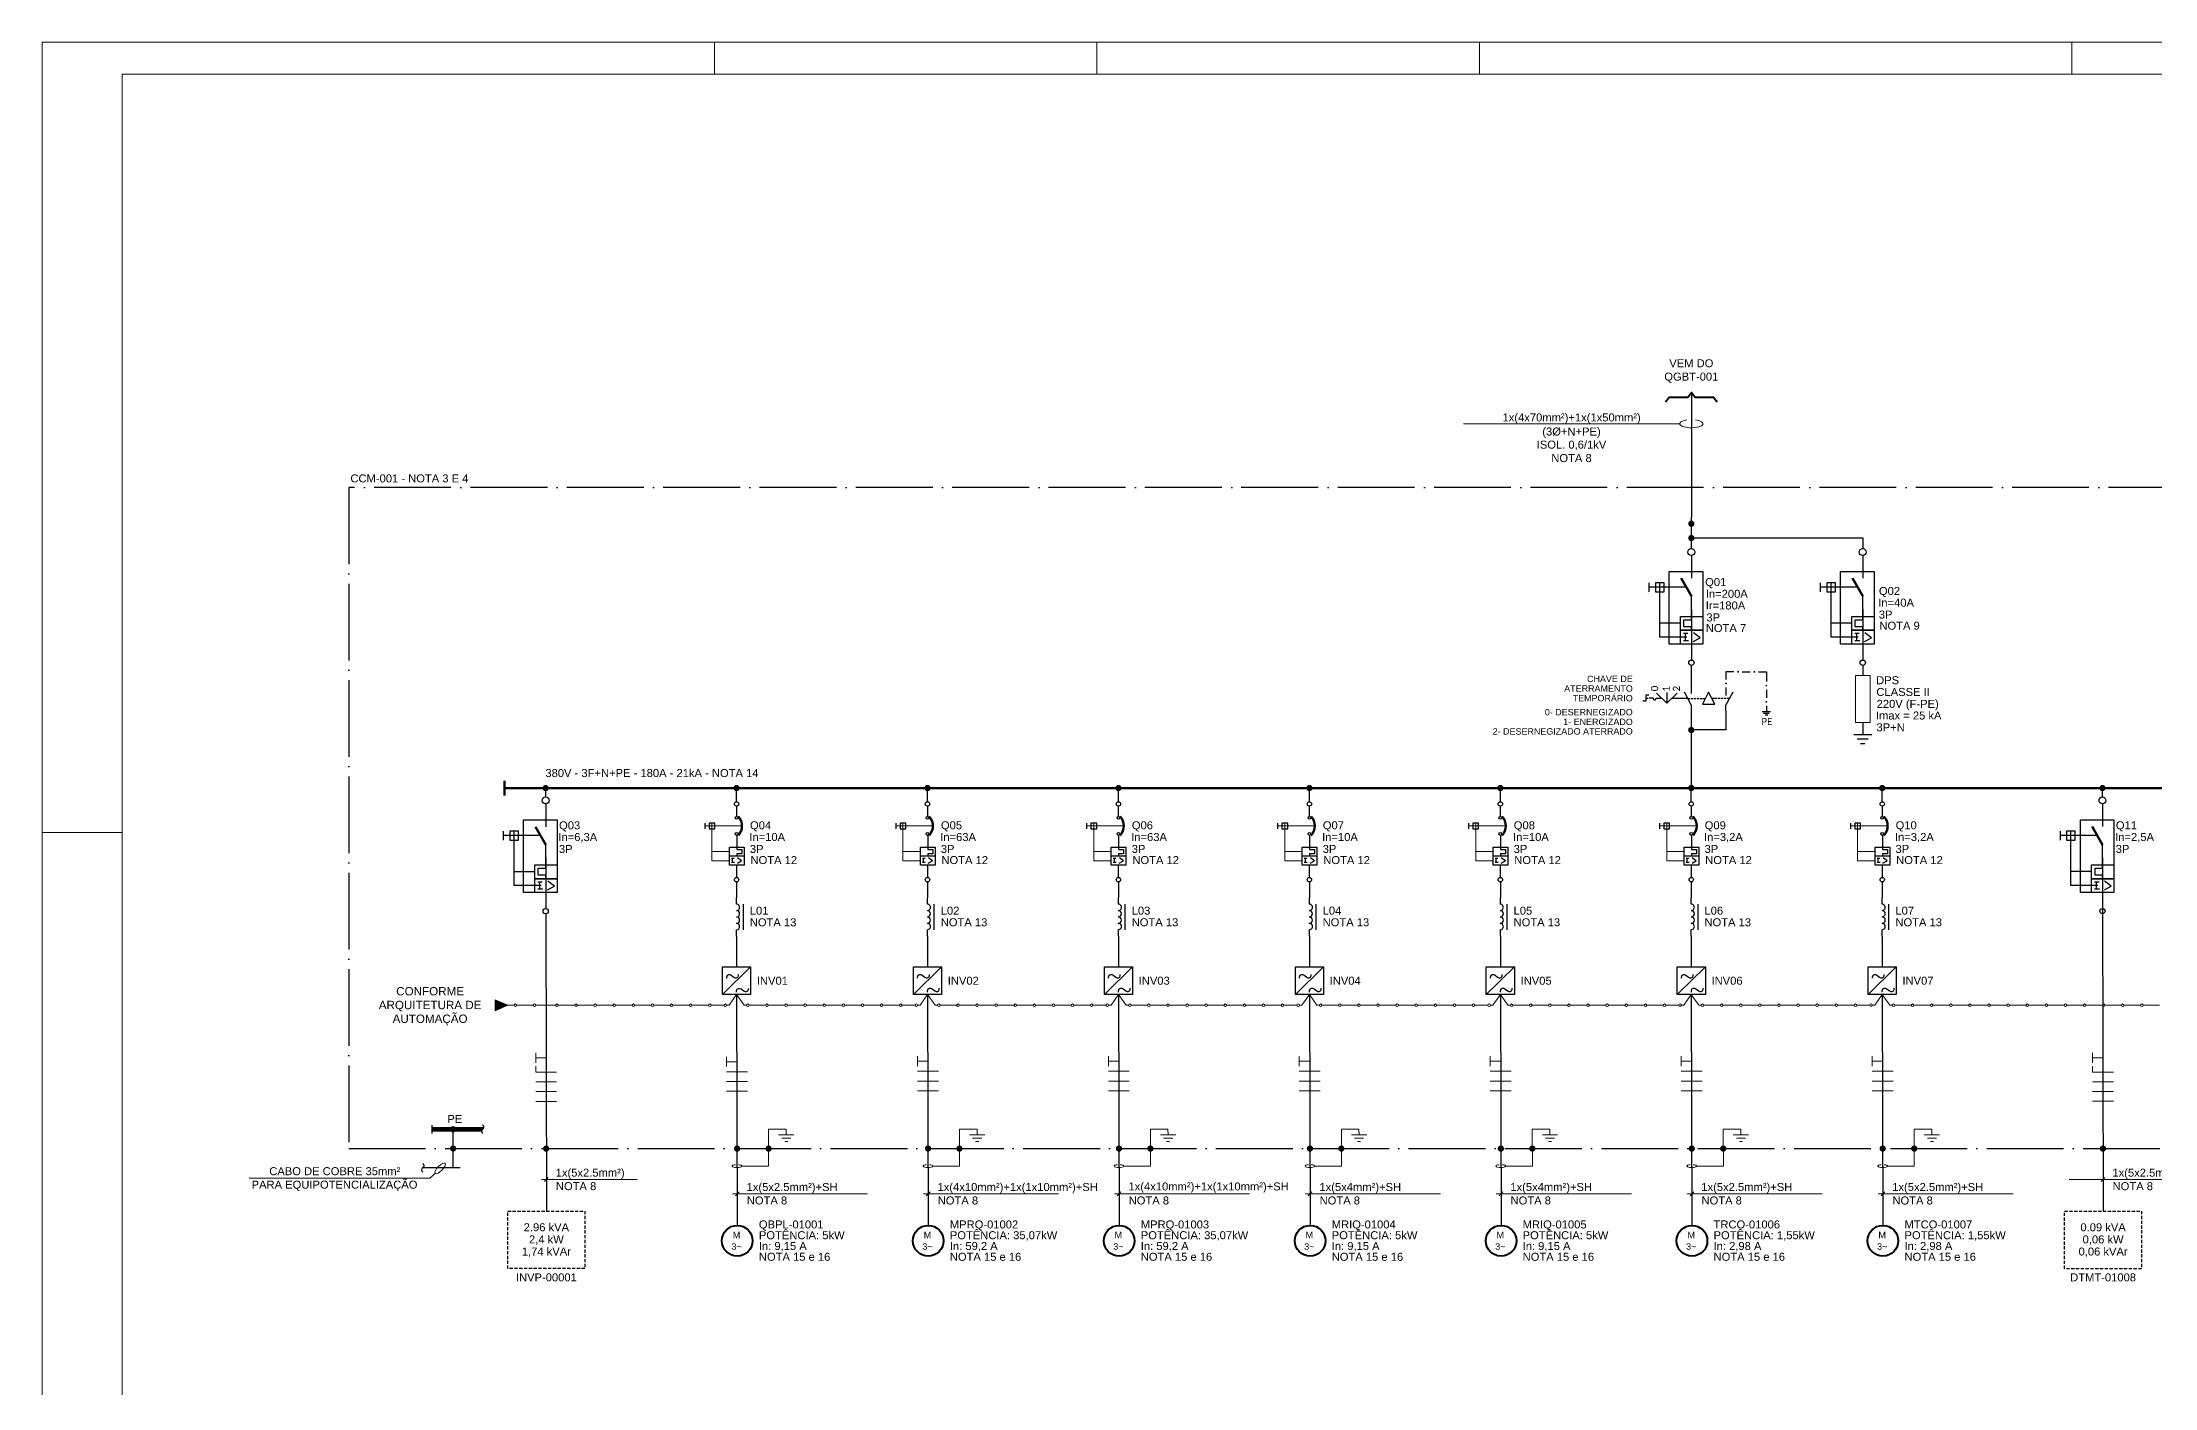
# Model space of a CAD drawing. Header units: inches. Extents: x 8060 to 14805, y -2003 to -1162.
# Drawn here: x 9449 to 10109, y -1582 to -1162 of the extents above; entities that cross this region are included whole.
import ezdxf
from ezdxf.enums import TextEntityAlignment as Align

# ---------------------------------------------------------------- set-up
doc = ezdxf.new("R2010")
doc.units = ezdxf.units.IN
doc.header["$MEASUREMENT"] = 0
doc.linetypes.add('ACAD_ISO04W100', pattern=[30, 24, -3, 0, -3])
doc.linetypes.add('DASHEDX2', pattern=[1.5, 1, -0.5])
for name, color, linetype in [('CABOS', 2, 'Continuous'), ('CAIXA DE IDENT.', 6, 'ACAD_ISO04W100'), ('COMPONENTES', 7, 'Continuous'), ('MOLDURA', 5, 'Continuous'), ('PDF2_AM_8', 7, 'Continuous'), ('PDF2_E-TXT20', 7, 'Continuous'), ('ROTAS', 7, 'Continuous'), ('TEXTO DES.', 2, 'Continuous'), ('TRACEJADO', 7, 'DASHEDX2')]:
    doc.layers.add(name, color=color, linetype=linetype)
doc.styles.add('PDF ArialMT', font='arial.ttf')
doc.styles.add('PDF Calibri', font='calibri.ttf')

# ---------------------------------------------------------------- blocks, each defined once
blk = doc.blocks.new('MOLDURA')
at = {"layer": 'MOLDURA', "lineweight": 15}
for p, q in [((3594.47, -1351.45), (2405.47, -1351.45)), ((2405.47, -1351.45), (2405.47, -2192.45)), ((2615.46, -1361.47), (2615.46, -1351.45)), ((2734.96, -1361.47), (2734.96, -1351.45)), ((2854.46, -1361.47), (2854.46, -1351.45)), ((3039.46, -1361.47), (3039.46, -1351.45)), ((2430.47, -2182.46), (2430.47, -1361.47)), ((2430.47, -1361.47), (3584.47, -1361.47)), ((2430.47, -1598.47), (2405.47, -1598.47))]:
    blk.add_line(p, q, dxfattribs=at)
blk = doc.blocks.new('DISJ. CX. MOLDADA')
at = {"layer": 'COMPONENTES', "lineweight": 30}
for points in [[(6109.63, -961.07), (6109.63, -966.03), (6109.63, -968.14)], [(6096.45, -972.34), (6096.45, -969.58)], [(6108.15, -986.56), (6099.73, -986.56), (6099.73, -969.58)], [(6108.02, -970.94), (6096.45, -970.94)], [(6109.63, -984.4), (6109.63, -983.3), (6107.26, -983.3), (6107.26, -981.14), (6109.63, -981.14), (6109.63, -980.04), (6109.63, -973.77)], [(6106.16, -982.2), (6099.73, -982.2)], [(6109.63, -977.8), (6109.63, -993.76)], [(6107.13, -985.33), (6108.53, -985.33)], [(6107.13, -987.53), (6108.66, -987.53)], [(6107.73, -987.53), (6107.73, -985.33)], [(6110.18, -987.91), (6112.34, -986.73), (6110.23, -985.16)]]:
    blk.add_lwpolyline(points, dxfattribs=at)
for points in [[(6101.11, -969.58), (6098.35, -969.58), (6098.35, -972.34), (6101.11, -972.34)], [(6113.15, -988.72), (6102.69, -988.72), (6102.69, -966.03), (6113.15, -966.03)], [(6106.16, -980.04), (6113.15, -980.04), (6113.15, -984.4), (6106.16, -984.4)], [(6106.16, -984.4), (6113.15, -984.4), (6113.15, -988.72), (6106.16, -988.72)]]:
    blk.add_lwpolyline(points, close=True, dxfattribs=at)
at = {"layer": 'COMPONENTES', "lineweight": 50}
blk.add_lwpolyline([(6109.63, -973.77), (6106.41, -968.14)], dxfattribs=at)
at = {"layer": 'COMPONENTES', "lineweight": 30}
for centre, radius in [((6109.59, -959.94), 1.08), ((6109.59, -994.53), 0.826)]:
    blk.add_circle(centre, radius, dxfattribs=at)
blk = doc.blocks.new('DPS2')
at = {"layer": 'COMPONENTES', "lineweight": 9}
blk.add_lwpolyline([(5544.09, -957.59), (5548.58, -957.59), (5548.58, -972.28), (5544.09, -972.28)], close=True, dxfattribs=at)
at = {"layer": 'COMPONENTES', "lineweight": 30}
for points in [[(5549.13, -976.16), (5543.58, -976.16)], [(5546.34, -972.28), (5546.34, -976.16)], [(5547.99, -977.51), (5544.56, -977.51)], [(5546.93, -978.91), (5545.57, -978.91)]]:
    blk.add_lwpolyline(points, dxfattribs=at)
at = {"layer": 'ROTAS', "lineweight": 30}
blk.add_lwpolyline([(5546.34, -954.48), (5546.34, -957.59)], dxfattribs=at)
blk = doc.blocks.new('Chave de Aterramento')
at = {"layer": 'COMPONENTES'}
h = blk.add_hatch(color=256, dxfattribs=at)
h.dxf.hatch_style = 1
h.paths.add_polyline_path([(5431.9, -972.82, 1), (5433.88, -972.82, 1)])
blk.add_line((5431.77, -962.97), (5426.74, -962.97), dxfattribs=at)
at = {"layer": 'COMPONENTES', "lineweight": 30}
for p, q in [((5430.63, -960.92), (5432.89, -964.99)), ((5443.73, -959.57), (5443.73, -962)), ((5432.89, -964.99), (5432.89, -974.55))]:
    blk.add_line(p, q, dxfattribs=at)
for points in [[(5432.89, -952.6), (5432.89, -959.57), (5432.89, -961.37)], [(5446.23, -954.59), (5443.73, -954.59), (5443.73, -957.03)], [(5448.77, -954.59), (5451.31, -954.59)], [(5453.85, -954.59), (5456.34, -954.59), (5456.34, -956.54)], [(5456.34, -954.59), (5456.34, -957.68)], [(5419.62, -961.96), (5418.71, -961.96), (5418.71, -963.76), (5417.8, -963.76)], [(5418.71, -962.85), (5419.39, -962.85)], [(5421.95, -962.85), (5421.46, -963.55), (5421.02, -962.85), (5419.7, -962.85)], [(5421.93, -962.85), (5423.45, -962.85)], [(5428.44, -961.3), (5425.23, -964.46), (5421.97, -961.24)], [(5425.23, -961.13), (5425.23, -964.46)], [(5431.77, -962.95), (5432.51, -962.95)], [(5432.83, -962.95), (5433.44, -962.95)], [(5433.76, -962.95), (5434.37, -962.95)], [(5434.69, -962.95), (5435.32, -962.95)], [(5435.62, -962.95), (5436.38, -962.95)], [(5436.55, -962.95), (5437.31, -962.95)], [(5440.07, -962.95), (5439.3, -962.95)], [(5441, -962.95), (5440.24, -962.95)], [(5441.93, -962.95), (5441.29, -962.95)], [(5442.86, -962.95), (5442.25, -962.95)], [(5443.79, -962.95), (5443.18, -962.95)], [(5443.73, -966.78), (5443.73, -964.99), (5445.99, -960.92)], [(5444.85, -962.95), (5444.11, -962.95)], [(5456.34, -960.22), (5456.34, -962.76)], [(5443.73, -966.81), (5443.73, -972.8), (5432.89, -972.8)], [(5455.05, -967.06), (5457.66, -967.06)], [(5455.48, -967.57), (5457.21, -967.57)], [(5455.92, -968.08), (5456.79, -968.08)], [(5456.34, -965.3), (5456.34, -967.06)]]:
    blk.add_lwpolyline(points, dxfattribs=at)
blk.add_lwpolyline([(5436.4, -964.75), (5440.21, -964.75), (5438.31, -960.94)], close=True, dxfattribs=at)
at = {"layer": 'COMPONENTES', "lineweight": 0}
for centre in [(5447.5, -954.59), (5452.58, -954.59), (5443.73, -958.3), (5456.34, -958.95), (5456.34, -964.03)]:
    blk.add_circle(centre, 0.125, dxfattribs=at)
at = {"layer": 'COMPONENTES', "char_height": 2.2, "attachment_point": 4, "rotation": 90, "style": 'PDF Calibri'}
for s, insert in [('0', (5421.44, -960.69)), ('1', (5425.02, -960.79)), ('2', (5428.22, -960.75))]:
    blk.add_mtext(s, dxfattribs=dict(at, insert=insert))
at = {"layer": 'COMPONENTES', "insert": (5454.79, -970.16), "char_height": 2.2, "attachment_point": 4, "style": 'PDF Calibri'}
blk.add_mtext('PE', dxfattribs=at)
blk = doc.blocks.new('Indutância')
at = {"layer": 'COMPONENTES', "lineweight": 30}
for p, q in [((5383.17, -1082.37), (5383.17, -1080.38)), ((5383.17, -1092.39), (5383.17, -1090.37))]:
    blk.add_line(p, q, dxfattribs=at)
blk.add_lwpolyline([(5383.12, -1088.36, 1), (5383.12, -1086.35, 1), (5383.12, -1084.34)], format="xyb", dxfattribs=at)
blk.add_lwpolyline([(5385.19, -1082.37), (5385.19, -1090.37)], dxfattribs=at)
for centre in [(5383.12, -1083.36), (5383.12, -1089.35)]:
    blk.add_arc(centre, 1.01, 269.99999, 90.00001, dxfattribs=at)
blk = doc.blocks.new('Inversor')
at = {"layer": 'COMPONENTES', "lineweight": 30}
for points in [[(5353.2, -1116.54), (5344.42, -1125.13)], [(5345.71, -1120.12), (5345.71, -1119.72), (5345.92, -1119.1), (5346.33, -1118.89), (5346.73, -1118.89), (5347.13, -1119.1), (5347.96, -1119.72), (5348.36, -1119.93), (5348.76, -1119.93), (5349.18, -1119.72), (5349.37, -1119.31), (5349.37, -1118.89)], [(5348.82, -1124.46), (5348.82, -1124.06), (5349.01, -1123.44), (5349.44, -1123.25), (5349.84, -1123.25), (5350.24, -1123.44), (5351.07, -1124.06), (5351.47, -1124.27), (5351.87, -1124.27), (5352.27, -1124.06), (5352.49, -1123.65), (5352.49, -1123.25)]]:
    blk.add_lwpolyline(points, dxfattribs=at)
blk.add_lwpolyline([(5344.42, -1116.54), (5353.2, -1116.54), (5353.2, -1125.22), (5344.42, -1125.22)], close=True, dxfattribs=at)
blk = doc.blocks.new('disjuntor motor')
at = {"layer": 'COMPONENTES', "lineweight": 30}
for points in [[(5601.35, -951.42), (5601.35, -949.64)], [(5611.23, -947.57), (5611.23, -944.35)], [(5611.23, -953.5), (5611.23, -957.14), (5611.23, -957.86), (5612.8, -957.86), (5612.8, -959.25), (5611.23, -959.25), (5611.23, -959.97)], [(5613.52, -959.97), (5608.95, -959.97)], [(5609.56, -960.57), (5610.41, -960.57)], [(5609.56, -961.88), (5610.49, -961.88)], [(5609.92, -961.88), (5609.92, -960.57)], [(5611.23, -966.66), (5611.23, -962.79)], [(5611.42, -962.13), (5612.74, -961.41), (5611.47, -960.44)]]:
    blk.add_lwpolyline(points, dxfattribs=at)
for points in [[(5604.4, -949.64), (5602.6, -949.64), (5602.6, -951.42), (5604.4, -951.42)], [(5613.52, -957.14), (5613.52, -962.79), (5608.95, -962.79), (5608.95, -957.14)]]:
    blk.add_lwpolyline(points, close=True, dxfattribs=at)
at = {"layer": 'COMPONENTES', "lineweight": 15}
for points in [[(5608.95, -961.37), (5603.49, -961.37), (5603.49, -949.64)], [(5612.93, -950.53), (5601.35, -950.53)], [(5608.95, -958.55), (5603.49, -958.55)]]:
    blk.add_lwpolyline(points, dxfattribs=at)
at = {"layer": 'COMPONENTES', "lineweight": 30}
for centre, radius in [((5611.18, -943.64), 0.688), ((5611.18, -947.98), 0.434), ((5611.18, -953.02), 0.434), ((5611.18, -967.31), 0.688)]:
    blk.add_circle(centre, radius, dxfattribs=at)
at = {"layer": 'COMPONENTES', "lineweight": 50}
blk.add_arc((5608.43, -950.5), 4.43, 318.04321, 41.95679, dxfattribs=at)
blk = doc.blocks.new('ATERRAMENTO')
at = {"layer": 'ROTAS'}
h = blk.add_hatch(color=256, dxfattribs=at)
h.dxf.hatch_style = 1
h.paths.add_polyline_path([(6647.54, -699.87, 1), (6649.51, -699.87, 1)])
at = {"layer": 'PDF2_E-TXT20', "lineweight": 9}
blk.add_line((6640.17, -705.36), (6648.56, -705.36), dxfattribs=at)
for points in [[(6654.04, -695.59), (6654, -693.83), (6648.52, -693.83), (6648.56, -705.36)], [(6651.67, -695.59), (6656.44, -695.59)], [(6652.63, -696.65), (6655.48, -696.65)], [(6653.58, -697.68), (6654.53, -697.68)]]:
    blk.add_lwpolyline(points, dxfattribs=at)
for points in [[(6638.21, -704.92), (6637.5, -704.98), (6637.06, -705.19), (6637.17, -705.4)], [(6637.17, -705.4), (6637.28, -705.61), (6637.92, -705.77), (6638.66, -705.77)], [(6638.66, -705.77), (6639.41, -705.77), (6640.05, -705.61), (6640.16, -705.4)], [(6640.16, -705.4), (6640.27, -705.19), (6639.83, -704.98), (6639.11, -704.92)]]:
    blk.add_open_spline(points, degree=3, dxfattribs=at)
blk = doc.blocks.new('MOTOR TRI')
at = {"layer": 'COMPONENTES', "lineweight": 40}
blk.add_circle((6638.76, -725.71), 4.79, dxfattribs=at)
at = {"layer": 'COMPONENTES', "char_height": 2.01, "attachment_point": 4, "style": 'PDF ArialMT'}
for s, insert in [('M', (6637.35, -723.9)), ('3~', (6636.93, -727.52))]:
    blk.add_mtext(s, dxfattribs=dict(at, insert=insert))
blk = doc.blocks.new('SETA')
at = {"layer": 'ROTAS'}
h = blk.add_hatch(color=256, dxfattribs=at)
h.dxf.hatch_style = 1
h.paths.add_polyline_path([(5730.94, -872), (5726.96, -870.31), (5726.96, -873.69)])
at = {"layer": 'ROTAS', "lineweight": 9}
blk.add_lwpolyline([(5730.94, -872), (5726.96, -870.31), (5726.96, -873.69)], close=True, dxfattribs=at)
blk.add_lwpolyline([(5730.94, -872), (5726.96, -870.31), (5726.96, -873.69)], close=True, dxfattribs=at)
blk = doc.blocks.new('chamada cabo')
at = {"layer": 'ROTAS', "lineweight": 9}
blk.add_lwpolyline([(6921.12, -1333.71), (6988.69, -1333.71)], dxfattribs=at)
for points in [[(6990.85, -1332.49), (6989.25, -1332.73), (6988.36, -1333.34), (6988.72, -1333.94)], [(6995.85, -1333.89), (6996.14, -1333.28), (6995.18, -1332.69), (6993.56, -1332.47)], [(6988.72, -1333.94), (6989.08, -1334.54), (6990.6, -1334.96), (6992.34, -1334.95)], [(6992.34, -1334.95), (6994.08, -1334.94), (6995.55, -1334.49), (6995.85, -1333.89)]]:
    blk.add_open_spline(points, degree=3, dxfattribs=at)

msp = doc.modelspace()

# ---------------------------------------------------------------- hatches: boundary and pattern name
at = {"layer": 'COMPONENTES'}
h = msp.add_hatch(color=256, dxfattribs=at)
h.dxf.hatch_style = 1
h.paths.add_polyline_path([(9575.94, -1501.29, 1), (9577.92, -1501.29, 1)])
at = {"layer": 'ROTAS'}
h = msp.add_hatch(color=256, dxfattribs=at)
h.dxf.hatch_style = 1
h.paths.add_polyline_path([(9962.79, -1312.05, 1), (9964.76, -1312.05, 1)])
h = msp.add_hatch(color=256, dxfattribs=at)
h.dxf.hatch_style = 1
h.paths.add_polyline_path([(9962.79, -1316.52, 1), (9964.76, -1316.52, 1)])
h = msp.add_hatch(color=256, dxfattribs=at)
h.dxf.hatch_style = 1
h.paths.add_polyline_path([(9604.87, -1394.68, 1), (9606.84, -1394.68, 1)])
h = msp.add_hatch(color=256, dxfattribs=at)
h.dxf.hatch_style = 1
h.paths.add_polyline_path([(9664.52, -1394.66, 1), (9666.49, -1394.66, 1)])
h = msp.add_hatch(color=256, dxfattribs=at)
h.dxf.hatch_style = 1
h.paths.add_polyline_path([(9724.17, -1394.66, 1), (9726.14, -1394.66, 1)])
h = msp.add_hatch(color=256, dxfattribs=at)
h.dxf.hatch_style = 1
h.paths.add_polyline_path([(9783.82, -1394.66, 1), (9785.79, -1394.66, 1)])
h = msp.add_hatch(color=256, dxfattribs=at)
h.dxf.hatch_style = 1
h.paths.add_polyline_path([(9843.47, -1394.66, 1), (9845.44, -1394.66, 1)])
h = msp.add_hatch(color=256, dxfattribs=at)
h.dxf.hatch_style = 1
h.paths.add_polyline_path([(9903.11, -1394.66, 1), (9905.09, -1394.66, 1)])
h = msp.add_hatch(color=256, dxfattribs=at)
h.dxf.hatch_style = 1
h.paths.add_polyline_path([(9962.76, -1394.66, 1), (9964.74, -1394.66, 1)])
h = msp.add_hatch(color=256, dxfattribs=at)
h.dxf.hatch_style = 1
h.paths.add_polyline_path([(10022.41, -1394.66, 1), (10024.39, -1394.66, 1)])
h = msp.add_hatch(color=256, dxfattribs=at)
h.dxf.hatch_style = 1
h.paths.add_polyline_path([(10091.2, -1394.66, 1), (10093.18, -1394.66, 1)])
h = msp.add_hatch(color=256, dxfattribs=at)
h.dxf.hatch_style = 1
h.paths.add_polyline_path([(9575.97, -1507.31, 1), (9577.94, -1507.31, 1)])
h = msp.add_hatch(color=256, dxfattribs=at)
h.dxf.hatch_style = 1
h.paths.add_polyline_path([(9605.03, -1507.33, 1), (9607, -1507.33, 1)])
h = msp.add_hatch(color=256, dxfattribs=at)
h.dxf.hatch_style = 1
h.paths.add_polyline_path([(9664.68, -1507.32, 1), (9666.65, -1507.32, 1)])
h = msp.add_hatch(color=256, dxfattribs=at)
h.dxf.hatch_style = 1
h.paths.add_polyline_path([(9724.33, -1507.32, 1), (9726.3, -1507.32, 1)])
h = msp.add_hatch(color=256, dxfattribs=at)
h.dxf.hatch_style = 1
h.paths.add_polyline_path([(9783.98, -1507.32, 1), (9785.95, -1507.32, 1)])
h = msp.add_hatch(color=256, dxfattribs=at)
h.dxf.hatch_style = 1
h.paths.add_polyline_path([(9843.62, -1507.32, 1), (9845.6, -1507.32, 1)])
h = msp.add_hatch(color=256, dxfattribs=at)
h.dxf.hatch_style = 1
h.paths.add_polyline_path([(9903.27, -1507.32, 1), (9905.25, -1507.32, 1)])
h = msp.add_hatch(color=256, dxfattribs=at)
h.dxf.hatch_style = 1
h.paths.add_polyline_path([(9962.92, -1507.32, 1), (9964.9, -1507.32, 1)])
h = msp.add_hatch(color=256, dxfattribs=at)
h.dxf.hatch_style = 1
h.paths.add_polyline_path([(10022.57, -1507.32, 1), (10024.55, -1507.32, 1)])
h = msp.add_hatch(color=256, dxfattribs=at)
h.dxf.hatch_style = 1
h.paths.add_polyline_path([(10091.36, -1507.32, 1), (10093.34, -1507.32, 1)])

# ---------------------------------------------------------------- linework, layer by layer
at = {"layer": 'CABOS', "lineweight": 9}
for p, q in [((9602.75, -1483.43), (9602.75, -1481.62)), ((10089.08, -1483.42), (10089.08, -1481.61))]:
    msp.add_line(p, q, dxfattribs=at)
for points in [[(9602.75, -1477.45), (9602.75, -1480.49)], [(10089.09, -1477.43), (10089.09, -1480.48)], [(9602.75, -1478.97), (9606.01, -1478.97)], [(9602.75, -1483.43), (9609.29, -1483.43)], [(9662.35, -1478.66), (9662.35, -1481.71)], [(9662.35, -1480.18), (9665.61, -1480.18)], [(9662.35, -1483.36), (9668.89, -1483.36)], [(9722, -1478.48), (9722, -1481.53)], [(9722, -1480.01), (9725.26, -1480.01)], [(9722, -1483.18), (9728.54, -1483.18)], [(9781.64, -1478.48), (9781.64, -1481.53)], [(9781.64, -1480.01), (9784.9, -1480.01)], [(9781.64, -1483.18), (9788.19, -1483.18)], [(9841.29, -1478.48), (9841.29, -1481.53)], [(9841.29, -1480.01), (9844.55, -1480.01)], [(9841.29, -1483.18), (9847.83, -1483.18)], [(9900.94, -1478.48), (9900.94, -1481.53)], [(9900.94, -1480.01), (9904.2, -1480.01)], [(9900.94, -1483.18), (9907.48, -1483.18)], [(9960.59, -1478.48), (9960.59, -1481.53)], [(9960.59, -1480.01), (9963.85, -1480.01)], [(9960.59, -1483.18), (9967.13, -1483.18)], [(10020.24, -1478.48), (10020.24, -1481.53)], [(10020.24, -1480.01), (10023.5, -1480.01)], [(10020.24, -1483.18), (10026.78, -1483.18)], [(10089.08, -1483.42), (10095.62, -1483.42)], [(10089.09, -1478.96), (10092.35, -1478.96)], [(9602.75, -1486.48), (9609.29, -1486.48)], [(9609.29, -1489.53), (9602.75, -1489.53), (9609.29, -1489.53)], [(9668.89, -1486.4), (9662.35, -1486.4), (9668.89, -1486.4)], [(9668.89, -1489.43), (9662.35, -1489.43), (9668.89, -1489.43)], [(9728.54, -1486.23), (9722, -1486.23), (9728.54, -1486.23)], [(9728.54, -1489.26), (9722, -1489.26), (9728.54, -1489.26)], [(9788.19, -1486.23), (9781.64, -1486.23), (9788.19, -1486.23)], [(9788.19, -1489.26), (9781.64, -1489.26), (9788.19, -1489.26)], [(9847.83, -1486.23), (9841.29, -1486.23), (9847.83, -1486.23)], [(9847.83, -1489.26), (9841.29, -1489.26), (9847.83, -1489.26)], [(9907.48, -1486.23), (9900.94, -1486.23), (9907.48, -1486.23)], [(9907.48, -1489.26), (9900.94, -1489.26), (9907.48, -1489.26)], [(9967.13, -1486.23), (9960.59, -1486.23), (9967.13, -1486.23)], [(9967.13, -1489.26), (9960.59, -1489.26), (9967.13, -1489.26)], [(10026.78, -1486.23), (10020.24, -1486.23), (10026.78, -1486.23)], [(10026.78, -1489.26), (10020.24, -1489.26), (10026.78, -1489.26)], [(10089.08, -1486.47), (10095.62, -1486.47)], [(10095.62, -1489.52), (10089.08, -1489.52), (10095.62, -1489.52)], [(9609.29, -1492.56), (9602.75, -1492.56), (9609.29, -1492.56)], [(10095.62, -1492.55), (10089.08, -1492.55), (10095.62, -1492.55)]]:
    msp.add_lwpolyline(points, dxfattribs=at)
at = {"layer": 'CAIXA DE IDENT.'}
msp.add_lwpolyline([(9544.4, -1300.73), (9544.35, -1507.33), (10388.93, -1507.33), (10388.98, -1300.73)], close=True, dxfattribs=at)
at = {"layer": 'COMPONENTES', "lineweight": 30}
for points in [[(9570.45, -1502.59), (9570.45, -1499.96)], [(9570.45, -1500.77), (9586.62, -1500.77)], [(9570.45, -1501.78), (9585.86, -1501.78)]]:
    msp.add_lwpolyline(points, dxfattribs=at)
at = {"layer": 'COMPONENTES', "lineweight": 0}
for points in [[(9586.62, -1500.77), (9576.93, -1500.77), (9586.62, -1500.77)], [(9586.58, -1500.89), (9577.27, -1500.89), (9586.58, -1500.89)], [(9585.9, -1501.66), (9577.27, -1501.66), (9585.9, -1501.66)], [(9586.5, -1501.02), (9577.39, -1501.02), (9586.5, -1501.02)], [(9585.94, -1501.53), (9577.39, -1501.53), (9585.94, -1501.53)], [(9586.45, -1501.11), (9577.44, -1501.11), (9586.45, -1501.11)], [(9586.11, -1501.36), (9577.44, -1501.36), (9586.11, -1501.36)], [(9586.03, -1501.45), (9577.44, -1501.45), (9586.03, -1501.45)]]:
    msp.add_lwpolyline(points, dxfattribs=at)
at = {"layer": 'COMPONENTES', "lineweight": 30}
for centre, start, end in [((9586.51, -1501.93), 118.33379, 241.66621), ((9585.79, -1500.57), 298.33379, 61.66621)]:
    msp.add_arc(centre, 0.741, start, end, dxfattribs=at)
at = {"layer": 'COMPONENTES', "transparency": 33554559}
for points in [[(9576.84, -1500.77), (9576.84, -1500.77), (9570.45, -1500.77)], [(9576.84, -1500.77), (9570.45, -1500.77), (9576.93, -1500.77)], [(9576.84, -1500.77), (9570.45, -1500.77), (9576.76, -1500.81)], [(9570.45, -1500.77), (9576.76, -1500.81), (9570.45, -1500.81)], [(9576.76, -1500.81), (9570.45, -1500.81), (9576.67, -1500.85)], [(9570.45, -1500.81), (9576.67, -1500.85), (9570.45, -1500.85)], [(9576.67, -1500.85), (9570.45, -1500.85), (9576.59, -1500.94)], [(9570.45, -1500.85), (9576.59, -1500.94), (9570.45, -1500.94)], [(9576.59, -1500.94), (9570.45, -1500.94), (9576.5, -1500.98)], [(9570.45, -1500.94), (9576.5, -1500.98), (9570.45, -1500.98)], [(9576.5, -1500.98), (9570.45, -1500.98), (9576.46, -1501.06)], [(9570.45, -1500.98), (9576.46, -1501.06), (9570.45, -1501.06)], [(9576.46, -1501.06), (9570.45, -1501.06), (9576.46, -1501.19)], [(9570.45, -1501.06), (9576.46, -1501.19), (9570.45, -1501.19)], [(9576.46, -1501.19), (9570.45, -1501.19), (9576.42, -1501.28)], [(9570.45, -1501.19), (9576.42, -1501.28), (9570.45, -1501.28)], [(9576.42, -1501.28), (9570.45, -1501.28), (9576.46, -1501.36)], [(9570.45, -1501.28), (9576.46, -1501.36), (9570.45, -1501.36)], [(9576.46, -1501.36), (9570.45, -1501.36), (9576.46, -1501.49)], [(9570.45, -1501.36), (9576.46, -1501.49), (9570.45, -1501.49)], [(9576.46, -1501.49), (9570.45, -1501.49), (9576.5, -1501.57)], [(9570.45, -1501.49), (9576.5, -1501.57), (9570.45, -1501.57)], [(9576.5, -1501.57), (9570.45, -1501.57), (9576.59, -1501.66)], [(9570.45, -1501.57), (9576.59, -1501.66), (9570.45, -1501.66)], [(9576.59, -1501.66), (9570.45, -1501.66), (9576.67, -1501.7)], [(9570.45, -1501.66), (9576.67, -1501.7), (9570.45, -1501.7)], [(9576.67, -1501.7), (9570.45, -1501.7), (9576.76, -1501.74)], [(9570.45, -1501.7), (9576.76, -1501.74), (9570.45, -1501.74)], [(9576.76, -1501.74), (9570.45, -1501.74), (9576.84, -1501.78)], [(9570.45, -1501.74), (9576.84, -1501.78), (9570.45, -1501.78)], [(9576.93, -1501.78), (9576.93, -1501.78), (9570.45, -1501.78)], [(9576.93, -1501.78), (9570.45, -1501.78), (9576.84, -1501.78)], [(9576.93, -1500.77), (9586.62, -1500.77), (9577.01, -1500.77)], [(9585.86, -1501.78), (9577.01, -1501.78), (9576.93, -1501.78)], [(9586.62, -1500.77), (9577.01, -1500.77), (9586.58, -1500.81)], [(9577.01, -1500.77), (9586.58, -1500.81), (9577.1, -1500.81)], [(9577.1, -1501.74), (9585.86, -1501.78), (9577.01, -1501.78)], [(9577.01, -1501.78), (9585.86, -1501.78), (9585.86, -1501.78)], [(9586.58, -1500.81), (9577.1, -1500.81), (9586.58, -1500.85)], [(9577.1, -1500.81), (9586.58, -1500.85), (9577.18, -1500.85)], [(9577.18, -1501.7), (9585.86, -1501.74), (9577.1, -1501.74)], [(9585.86, -1501.74), (9577.1, -1501.74), (9585.86, -1501.78)], [(9586.58, -1500.85), (9577.18, -1500.85), (9586.58, -1500.89)], [(9577.18, -1500.85), (9586.58, -1500.89), (9577.27, -1500.89)], [(9577.27, -1501.66), (9585.86, -1501.7), (9577.18, -1501.7)], [(9585.86, -1501.7), (9577.18, -1501.7), (9585.86, -1501.74)], [(9577.27, -1500.89), (9586.58, -1500.89), (9586.58, -1500.89)], [(9586.58, -1500.89), (9577.27, -1500.89), (9586.54, -1500.94)], [(9577.27, -1500.89), (9586.54, -1500.94), (9577.35, -1500.94)], [(9577.35, -1501.61), (9585.9, -1501.66), (9577.27, -1501.66)], [(9577.27, -1501.66), (9585.9, -1501.66), (9585.9, -1501.66)], [(9585.9, -1501.66), (9577.27, -1501.66), (9585.86, -1501.7)], [(9586.54, -1500.94), (9577.35, -1500.94), (9586.5, -1501.02)], [(9577.35, -1500.94), (9586.5, -1501.02), (9577.39, -1501.02)], [(9577.39, -1501.53), (9585.9, -1501.61), (9577.35, -1501.61)], [(9585.9, -1501.61), (9577.35, -1501.61), (9585.9, -1501.66)], [(9577.39, -1501.02), (9586.5, -1501.02), (9586.5, -1501.02)], [(9586.5, -1501.02), (9577.39, -1501.02), (9586.45, -1501.11)], [(9577.39, -1501.02), (9586.45, -1501.11), (9577.44, -1501.11)], [(9577.44, -1501.45), (9585.94, -1501.53), (9577.39, -1501.53)], [(9577.39, -1501.53), (9585.94, -1501.53), (9585.94, -1501.53)], [(9585.94, -1501.53), (9577.39, -1501.53), (9585.9, -1501.61)], [(9577.44, -1501.11), (9586.45, -1501.11), (9586.45, -1501.11)], [(9586.45, -1501.11), (9577.44, -1501.11), (9586.37, -1501.19)], [(9577.44, -1501.11), (9586.37, -1501.19), (9577.44, -1501.19)], [(9586.33, -1501.19), (9586.33, -1501.19), (9577.44, -1501.19)], [(9586.33, -1501.19), (9577.44, -1501.19), (9586.37, -1501.19)], [(9586.33, -1501.19), (9577.44, -1501.19), (9586.24, -1501.28)], [(9577.44, -1501.19), (9586.24, -1501.28), (9577.44, -1501.28)], [(9586.24, -1501.28), (9577.44, -1501.28), (9586.11, -1501.36)], [(9577.44, -1501.28), (9586.11, -1501.36), (9577.44, -1501.36)], [(9577.44, -1501.36), (9586.11, -1501.36), (9586.11, -1501.36)], [(9586.11, -1501.36), (9577.44, -1501.36), (9586.03, -1501.45)], [(9577.44, -1501.36), (9586.03, -1501.45), (9577.44, -1501.45)], [(9577.44, -1501.45), (9586.03, -1501.45), (9586.03, -1501.45)], [(9586.03, -1501.45), (9577.44, -1501.45), (9585.94, -1501.53)]]:
    msp.add_solid(points, dxfattribs=at)
at = {"layer": 'PDF2_AM_8', "lineweight": 9}
for points in [[(9662.4, -1462.53), (9663.19, -1462.53), (9665.52, -1459.22), (9667.87, -1462.53), (9668.63, -1462.53)], [(9722.05, -1462.53), (9722.84, -1462.53), (9725.16, -1459.22), (9727.51, -1462.53), (9728.28, -1462.53)], [(9781.7, -1462.53), (9782.49, -1462.53), (9784.81, -1459.22), (9787.16, -1462.53), (9787.93, -1462.53)], [(9841.35, -1462.53), (9842.13, -1462.53), (9844.46, -1459.22), (9846.81, -1462.53), (9847.57, -1462.53)], [(9901, -1462.53), (9901.78, -1462.53), (9904.11, -1459.22), (9906.46, -1462.53), (9907.22, -1462.53)], [(9960.65, -1462.53), (9961.43, -1462.53), (9963.76, -1459.22), (9966.11, -1462.53), (9966.87, -1462.53)], [(10020.3, -1462.53), (10021.08, -1462.53), (10023.41, -1459.22), (10025.76, -1462.53), (10026.52, -1462.53)]]:
    msp.add_lwpolyline(points, dxfattribs=at)
at = {"layer": 'ROTAS'}
for p, q in [((9963.77, -1319.82), (9963.77, -1309.97)), ((9963.77, -1316.5), (10017.29, -1316.5)), ((10017.29, -1316.5), (10017.29, -1319.82)), ((9963.75, -1376.51), (9963.75, -1394.67)), ((9605.86, -1423.98), (9605.86, -1428.98)), ((9665.51, -1423.97), (9665.51, -1428.97)), ((9725.15, -1423.97), (9725.15, -1428.97)), ((9784.8, -1423.97), (9784.8, -1428.97)), ((9844.45, -1423.97), (9844.45, -1428.97)), ((9904.1, -1423.97), (9904.1, -1428.97)), ((9963.75, -1423.97), (9963.75, -1428.97)), ((10023.4, -1423.97), (10023.4, -1428.97)), ((10092.19, -1423.97), (10092.19, -1428.97)), ((10092.19, -1428.97), (10092.41, -1526.87)), ((9605.87, -1433.94), (9606.08, -1526.86)), ((9665.51, -1440.97), (9665.51, -1450.55)), ((9725.15, -1440.96), (9725.15, -1450.53)), ((9784.8, -1440.96), (9784.8, -1450.53)), ((9844.45, -1440.96), (9844.45, -1450.53)), ((9904.1, -1440.96), (9904.1, -1450.53)), ((9963.75, -1440.96), (9963.75, -1450.53)), ((10023.4, -1440.96), (10023.4, -1450.53)), ((9665.52, -1459.22), (9665.73, -1531.34)), ((9725.16, -1459.22), (9725.37, -1531.34)), ((9784.81, -1459.22), (9785.02, -1531.34)), ((9844.46, -1459.22), (9844.67, -1531.34)), ((9904.11, -1459.22), (9904.32, -1531.34)), ((9963.76, -1459.22), (9963.97, -1531.34)), ((10023.41, -1459.22), (10023.62, -1531.34)), ((9576.96, -1513.37), (9576.96, -1501.28))]:
    msp.add_line(p, q, dxfattribs=at)
at = {"layer": 'ROTAS', "lineweight": 40}
msp.add_lwpolyline([(9955.69, -1273.99), (9956.83, -1272.49), (9962.65, -1272.49), (9963.77, -1271.01), (9964.92, -1272.49), (9970.74, -1272.49), (9971.88, -1273.99)], dxfattribs=at)
at = {"layer": 'ROTAS', "lineweight": 30}
for points in [[(9963.77, -1271.01), (9963.77, -1309.97)], [(9605.86, -1397.45), (9605.86, -1394.68)], [(9665.51, -1398.93), (9665.51, -1394.66)], [(9725.15, -1398.93), (9725.15, -1394.66)], [(9784.8, -1398.93), (9784.8, -1394.66)], [(9844.45, -1398.93), (9844.45, -1394.66)], [(9904.1, -1398.93), (9904.1, -1394.66)], [(9963.75, -1398.93), (9963.75, -1394.66)], [(10023.4, -1398.93), (10023.4, -1394.66)], [(10092.19, -1397.44), (10092.19, -1394.66)], [(9579.11, -1513.37), (9567.5, -1513.37)]]:
    msp.add_lwpolyline(points, dxfattribs=at)
at = {"layer": 'ROTAS', "lineweight": 60}
for points in [[(9592.96, -1392.37), (9592.96, -1396.98)], [(9592.96, -1394.68), (10341.59, -1394.67)]]:
    msp.add_lwpolyline(points, dxfattribs=at)
at = {"layer": 'ROTAS', "lineweight": 9}
for points in [[(9594.04, -1462.54), (9594.92, -1462.54), (9595.98, -1462.54)], [(9596.79, -1462.54), (9600.89, -1462.54), (9601.95, -1462.54)], [(9602.76, -1462.54), (9606.86, -1462.54), (9608.98, -1462.54)], [(9609.78, -1462.54), (9613.89, -1462.54), (9614.95, -1462.54)], [(9615.75, -1462.54), (9619.86, -1462.54), (9620.92, -1462.54)], [(9621.72, -1462.54), (9625.83, -1462.54), (9626.89, -1462.54)], [(9627.69, -1462.54), (9631.8, -1462.54), (9632.86, -1462.54)], [(9633.66, -1462.54), (9637.77, -1462.54), (9638.82, -1462.54)], [(9639.63, -1462.54), (9643.74, -1462.54), (9644.79, -1462.54)], [(9645.6, -1462.54), (9649.71, -1462.54), (9650.76, -1462.54)], [(9651.57, -1462.54), (9655.67, -1462.54), (9656.73, -1462.54)], [(9657.54, -1462.54), (9661.6, -1462.54), (9661.6, -1462.54)], [(9669.43, -1462.53), (9673.54, -1462.53), (9674.6, -1462.53)], [(9675.4, -1462.53), (9679.51, -1462.53), (9680.57, -1462.53)], [(9681.37, -1462.53), (9685.48, -1462.53), (9686.54, -1462.53)], [(9687.34, -1462.53), (9691.45, -1462.53), (9692.5, -1462.53)], [(9693.31, -1462.53), (9697.42, -1462.53), (9698.47, -1462.53)], [(9699.28, -1462.53), (9703.38, -1462.53), (9704.44, -1462.53)], [(9705.25, -1462.53), (9709.35, -1462.53), (9710.41, -1462.53)], [(9711.22, -1462.53), (9715.32, -1462.53), (9716.38, -1462.53)], [(9717.19, -1462.53), (9721.25, -1462.53), (9721.25, -1462.53)], [(9729.08, -1462.53), (9733.19, -1462.53), (9734.25, -1462.53)], [(9735.05, -1462.53), (9739.16, -1462.53), (9740.21, -1462.53)], [(9741.02, -1462.53), (9745.13, -1462.53), (9746.18, -1462.53)], [(9746.99, -1462.53), (9751.1, -1462.53), (9752.15, -1462.53)], [(9752.96, -1462.53), (9757.06, -1462.53), (9758.12, -1462.53)], [(9758.93, -1462.53), (9763.03, -1462.53), (9764.09, -1462.53)], [(9764.9, -1462.53), (9769, -1462.53), (9770.06, -1462.53)], [(9770.87, -1462.53), (9774.97, -1462.53), (9776.03, -1462.53)], [(9776.84, -1462.53), (9780.9, -1462.53), (9780.9, -1462.53)], [(9788.73, -1462.53), (9792.84, -1462.53), (9793.89, -1462.53)], [(9794.7, -1462.53), (9798.81, -1462.53), (9799.86, -1462.53)], [(9800.67, -1462.53), (9804.77, -1462.53), (9805.83, -1462.53)], [(9806.64, -1462.53), (9810.74, -1462.53), (9811.8, -1462.53)], [(9812.61, -1462.53), (9816.71, -1462.53), (9817.77, -1462.53)], [(9818.58, -1462.53), (9822.68, -1462.53), (9823.74, -1462.53)], [(9824.55, -1462.53), (9828.65, -1462.53), (9829.71, -1462.53)], [(9830.51, -1462.53), (9834.62, -1462.53), (9835.68, -1462.53)], [(9836.48, -1462.53), (9840.55, -1462.53), (9840.55, -1462.53)], [(9848.38, -1462.53), (9852.49, -1462.53), (9853.54, -1462.53)], [(9854.35, -1462.53), (9858.45, -1462.53), (9859.51, -1462.53)], [(9860.32, -1462.53), (9864.42, -1462.53), (9865.48, -1462.53)], [(9866.29, -1462.53), (9870.39, -1462.53), (9871.45, -1462.53)], [(9872.26, -1462.53), (9876.36, -1462.53), (9877.42, -1462.53)], [(9878.23, -1462.53), (9882.33, -1462.53), (9883.39, -1462.53)], [(9884.19, -1462.53), (9888.3, -1462.53), (9889.36, -1462.53)], [(9890.16, -1462.53), (9894.27, -1462.53), (9895.33, -1462.53)], [(9896.13, -1462.53), (9900.2, -1462.53), (9900.2, -1462.53)], [(9908.03, -1462.53), (9912.13, -1462.53), (9913.19, -1462.53)], [(9914, -1462.53), (9918.1, -1462.53), (9919.16, -1462.53)], [(9919.97, -1462.53), (9924.07, -1462.53), (9925.13, -1462.53)], [(9925.94, -1462.53), (9930.04, -1462.53), (9931.1, -1462.53)], [(9931.9, -1462.53), (9936.01, -1462.53), (9937.07, -1462.53)], [(9937.87, -1462.53), (9941.98, -1462.53), (9943.04, -1462.53)], [(9943.84, -1462.53), (9947.95, -1462.53), (9949.01, -1462.53)], [(9949.81, -1462.53), (9953.92, -1462.53), (9954.98, -1462.53)], [(9955.78, -1462.53), (9959.84, -1462.53), (9959.84, -1462.53)], [(9967.68, -1462.53), (9971.78, -1462.53), (9972.84, -1462.53)], [(9973.65, -1462.53), (9977.75, -1462.53), (9978.81, -1462.53)], [(9979.62, -1462.53), (9983.72, -1462.53), (9984.78, -1462.53)], [(9985.58, -1462.53), (9989.69, -1462.53), (9990.75, -1462.53)], [(9991.55, -1462.53), (9995.66, -1462.53), (9996.72, -1462.53)], [(9997.52, -1462.53), (10001.63, -1462.53), (10002.69, -1462.53)], [(10003.49, -1462.53), (10007.6, -1462.53), (10008.66, -1462.53)], [(10009.46, -1462.53), (10013.57, -1462.53), (10014.63, -1462.53)], [(10015.43, -1462.53), (10019.49, -1462.53), (10019.49, -1462.53)], [(10027.33, -1462.53), (10031.43, -1462.53), (10032.49, -1462.53)], [(10033.29, -1462.53), (10037.4, -1462.53), (10038.46, -1462.53)], [(10039.26, -1462.53), (10043.37, -1462.53), (10044.43, -1462.53)], [(10045.23, -1462.53), (10049.34, -1462.53), (10050.4, -1462.53)], [(10051.2, -1462.53), (10055.31, -1462.53), (10056.37, -1462.53)], [(10057.17, -1462.53), (10061.28, -1462.53), (10062.34, -1462.53)], [(10063.14, -1462.53), (10067.25, -1462.53), (10068.31, -1462.53)], [(10069.11, -1462.53), (10073.22, -1462.53), (10074.28, -1462.53)], [(10075.08, -1462.53), (10079.19, -1462.53), (10080.25, -1462.53)], [(10081.05, -1462.53), (10085.16, -1462.53), (10086.21, -1462.53)], [(10087.02, -1462.53), (10091.13, -1462.53), (10092.18, -1462.53)], [(10092.94, -1462.53), (10097.05, -1462.53), (10098.11, -1462.53)], [(10098.91, -1462.53), (10103.02, -1462.53), (10104.08, -1462.53)], [(10104.88, -1462.53), (10108.99, -1462.53), (10110.05, -1462.53)], [(9513.28, -1516.55), (9569.71, -1516.55), (9571.32, -1515.11)], [(9604.59, -1516.99), (9634.43, -1516.99)], [(9605.48, -1517.62), (9606.64, -1516.33)], [(10081.77, -1517), (10123.96, -1517)], [(10091.8, -1517.63), (10092.96, -1516.34)], [(9664.24, -1521.47), (9706.43, -1521.47)], [(9665.12, -1522.1), (9666.29, -1520.81)], [(9723.88, -1521.47), (9766.08, -1521.47)], [(9724.77, -1522.1), (9725.94, -1520.81)], [(9783.53, -1521.47), (9825.73, -1521.47)], [(9784.42, -1522.1), (9785.59, -1520.81)], [(9843.18, -1521.47), (9885.38, -1521.47)], [(9844.07, -1522.1), (9845.24, -1520.81)], [(9902.83, -1521.47), (9945.03, -1521.47)], [(9903.72, -1522.1), (9904.88, -1520.81)], [(9962.48, -1521.47), (10004.68, -1521.47)], [(9963.37, -1522.1), (9964.53, -1520.81)], [(10022.13, -1521.47), (10064.33, -1521.47)], [(10023.02, -1522.1), (10024.18, -1520.81)]]:
    msp.add_lwpolyline(points, dxfattribs=at)
for centre in [(9596.38, -1462.54), (9602.35, -1462.54), (9609.38, -1462.54), (9615.35, -1462.54), (9621.32, -1462.54), (9627.29, -1462.54), (9633.26, -1462.54), (9639.23, -1462.54), (9645.2, -1462.54), (9651.17, -1462.54), (9657.14, -1462.54), (9662, -1462.53), (9669.03, -1462.53), (9675, -1462.53), (9680.97, -1462.53), (9686.94, -1462.53), (9692.91, -1462.53), (9698.88, -1462.53), (9704.85, -1462.53), (9710.81, -1462.53), (9716.78, -1462.53), (9721.65, -1462.51), (9728.68, -1462.53), (9734.65, -1462.53), (9740.62, -1462.53), (9746.59, -1462.53), (9752.56, -1462.53), (9758.53, -1462.53), (9764.49, -1462.53), (9770.46, -1462.53), (9776.43, -1462.53), (9781.3, -1462.51), (9788.33, -1462.53), (9794.3, -1462.53), (9800.27, -1462.53), (9806.24, -1462.53), (9812.2, -1462.53), (9818.17, -1462.53), (9824.14, -1462.53), (9830.11, -1462.53), (9836.08, -1462.53), (9840.95, -1462.51), (9847.98, -1462.53), (9853.95, -1462.53), (9859.92, -1462.53), (9865.88, -1462.53), (9871.85, -1462.53), (9877.82, -1462.53), (9883.79, -1462.53), (9889.76, -1462.53), (9895.73, -1462.53), (9900.6, -1462.51), (9907.63, -1462.53), (9913.59, -1462.53), (9919.56, -1462.53), (9925.53, -1462.53), (9931.5, -1462.53), (9937.47, -1462.53), (9943.44, -1462.53), (9949.41, -1462.53), (9955.38, -1462.53), (9960.25, -1462.51), (9967.27, -1462.53), (9973.24, -1462.53), (9979.21, -1462.53), (9985.18, -1462.53), (9991.15, -1462.53), (9997.12, -1462.53), (10003.09, -1462.53), (10009.06, -1462.53), (10015.03, -1462.53), (10019.9, -1462.51), (10026.92, -1462.53), (10032.89, -1462.53), (10038.86, -1462.53), (10044.83, -1462.53), (10050.8, -1462.53), (10056.77, -1462.53), (10062.74, -1462.53), (10068.71, -1462.53), (10074.68, -1462.53), (10080.65, -1462.53), (10086.62, -1462.53), (10092.59, -1462.53), (10098.51, -1462.53), (10104.48, -1462.53)]:
    msp.add_circle(centre, 0.402, dxfattribs=at)
at = {"layer": 'ROTAS', "lineweight": 30}
for centre, start, end in [((9567.86, -1513.98), 118.33379, 241.66621), ((9567.14, -1512.67), 298.33379, 61.66621)]:
    msp.add_arc(centre, 0.741, start, end, dxfattribs=at)
at = {"layer": 'ROTAS', "lineweight": 9}
for points in [[(9572.36, -1512.92), (9571.51, -1513.78), (9571.08, -1514.72), (9571.38, -1515.02)], [(9571.38, -1515.02), (9571.69, -1515.33), (9572.63, -1514.88), (9573.47, -1514.03)], [(9574.45, -1511.93), (9574.15, -1511.62), (9573.21, -1512.07), (9572.36, -1512.92)], [(9573.47, -1514.03), (9574.32, -1513.17), (9574.76, -1512.23), (9574.45, -1511.93)]]:
    msp.add_open_spline(points, degree=3, dxfattribs=at)
at = {"layer": 'TRACEJADO'}
for points in [[(9594.05, -1526.86), (9618.1, -1526.86), (9618.1, -1544.85), (9594.05, -1544.85)], [(10080.38, -1526.87), (10104.42, -1526.87), (10104.42, -1544.86), (10080.38, -1544.86)]]:
    msp.add_lwpolyline(points, close=True, dxfattribs=at)

# ---------------------------------------------------------------- block references
msp.add_blockref('MOLDURA', (7043.13, 189.88))
at = {"layer": 'CAIXA DE IDENT.'}
for p in [(3026.96, -810.43), (3086.61, -810.43), (3146.26, -810.43), (3205.91, -810.43), (3265.56, -810.43), (3325.21, -810.43), (3384.86, -810.43)]:
    msp.add_blockref('MOTOR TRI', p, dxfattribs=at)
at = {"layer": 'COMPONENTES'}
for name, p in [('DISJ. CX. MOLDADA', (3854.19, -360.96)), ('DISJ. CX. MOLDADA', (3907.71, -360.96)), ('DPS2', (4471, -401.89)), ('DISJ. CX. MOLDADA', (3496.27, -438.59)), ('disjuntor motor', (4054.33, -455.98)), ('disjuntor motor', (4113.97, -455.98)), ('disjuntor motor', (4173.62, -455.98)), ('disjuntor motor', (4233.27, -455.98)), ('disjuntor motor', (4292.92, -455.98)), ('disjuntor motor', (4352.57, -455.98)), ('disjuntor motor', (4412.22, -455.98)), ('DISJ. CX. MOLDADA', (3982.61, -438.58)), ('Indutância', (4282.33, -348.59)), ('Indutância', (4341.98, -348.58)), ('Indutância', (4401.63, -348.58)), ('Indutância', (4461.28, -348.58)), ('Indutância', (4520.93, -348.58)), ('Indutância', (4580.58, -348.58)), ('Indutância', (4640.22, -348.58)), ('Inversor', (4316.7, -334)), ('Inversor', (4376.35, -333.99)), ('Inversor', (4436, -333.99)), ('Inversor', (4495.65, -333.99)), ('Inversor', (4555.3, -333.99)), ('Inversor', (4614.95, -333.99)), ('Inversor', (4674.6, -333.99)), ('ATERRAMENTO', (3026.96, -807.45)), ('ATERRAMENTO', (3086.61, -807.45)), ('ATERRAMENTO', (3146.26, -807.45)), ('ATERRAMENTO', (3205.91, -807.45)), ('ATERRAMENTO', (3265.56, -807.45)), ('ATERRAMENTO', (3325.21, -807.45)), ('ATERRAMENTO', (3384.86, -807.45))]:
    msp.add_blockref(name, p, dxfattribs=at)
at = {"layer": 'ROTAS'}
for name, p in [('chamada cabo', (2971.47, 52.87)), ('Chave de Aterramento', (4530.86, -403.71)), ('SETA', (3863.11, -590.54))]:
    msp.add_blockref(name, p, dxfattribs=at)

# ---------------------------------------------------------------- texts
at = {"layer": 'CABOS', "style": 'PDF ArialMT'}
for s, p in [('1x(4x70mm²)+1x(1x50mm²)', (9926.37, -1280.83)), ('ISOL. 0,6/1kV', (9926.33, -1289.33)), ('(3Ø+N+PE)', (9926.33, -1285.23)), ('NOTA 8', (9926.33, -1293.52))]:
    msp.add_text(s, height=2.5, dxfattribs=at).set_placement(p, align=Align.BOTTOM_CENTER)
at = {"layer": 'CABOS', "char_height": 2.5, "style": 'PDF ArialMT'}
for s, insert, attachment_point in [('VEM DO\\PQGBT-001', (9963.77, -1268.01), 8), ('PARA EQUIPOTENCIALIZAÇÃO', (9514, -1518.98), 4), ('CABO DE COBRE 35mm²', (9519.51, -1514.41), 4)]:
    msp.add_mtext(s, dxfattribs=dict(at, insert=insert, attachment_point=attachment_point))
at = {"layer": 'TEXTO DES.', "style": 'PDF ArialMT'}
for s, p in [('Q01', (9968.08, -1331.53)), ('In=200A', (9968.29, -1335.19)), ('Q02', (10022.36, -1334.31)), ('Ir=180A', (9968.28, -1338.84)), ('3P', (10022.33, -1341.69)), ('In=40A', (10022.15, -1337.96)), ('NOTA 7', (9968.28, -1345.91)), ('3P', (9968.46, -1342.57)), ('NOTA 9', (10022.52, -1345.17)), ('CLASSE II', (10021.58, -1365.88)), ('DPS', (10021.48, -1362.2)), ('Imax = 25 kA', (10021.43, -1373.23)), ('220V (F-PE)', (10021.65, -1369.59)), ('3P+N', (10021.6, -1376.92)), ('Q03', (9610.05, -1407.56)), ('Q04', (9669.7, -1407.54)), ('Q05', (9729.34, -1407.54)), ('Q06', (9788.99, -1407.54)), ('Q07', (9848.64, -1407.54)), ('Q08', (9908.29, -1407.54)), ('Q09', (9967.94, -1407.54)), ('Q10', (10027.59, -1407.54)), ('Q11', (10096.38, -1407.54)), ('In=6,3A', (9609.83, -1411.21)), ('In=10A', (9669.48, -1411.2)), ('In=63A', (9729.13, -1411.2)), ('In=63A', (9788.78, -1411.2)), ('In=10A', (9848.42, -1411.2)), ('In=10A', (9908.07, -1411.2)), ('In=3,2A', (9967.72, -1411.2)), ('In=3,2A', (10027.37, -1411.2)), ('In=2,5A', (10096.16, -1411.2)), ('3P', (9610.01, -1414.94)), ('3P', (9669.66, -1414.93)), ('NOTA 12', (9669.85, -1418.41)), ('3P', (9729.31, -1414.93)), ('NOTA 12', (9729.5, -1418.41)), ('3P', (9788.95, -1414.93)), ('NOTA 12', (9789.15, -1418.41)), ('3P', (9848.6, -1414.93)), ('NOTA 12', (9848.8, -1418.41)), ('3P', (9908.25, -1414.93)), ('NOTA 12', (9908.45, -1418.41)), ('3P', (9967.9, -1414.93)), ('NOTA 12', (9968.1, -1418.41)), ('3P', (10027.55, -1414.93)), ('NOTA 12', (10027.75, -1418.41)), ('3P', (10096.34, -1414.93)), ('L01', (9669.63, -1434.23)), ('L02', (9729.28, -1434.22)), ('L03', (9788.93, -1434.22)), ('L04', (9848.58, -1434.22)), ('L05', (9908.23, -1434.22)), ('L06', (9967.87, -1434.22)), ('L07', (10027.52, -1434.22)), ('NOTA 13', (9669.63, -1437.86)), ('NOTA 13', (9729.28, -1437.85)), ('NOTA 13', (9788.93, -1437.85)), ('NOTA 13', (9848.58, -1437.85)), ('NOTA 13', (9908.23, -1437.85)), ('NOTA 13', (9967.87, -1437.85)), ('NOTA 13', (10027.52, -1437.85)), ('INV01', (9671.83, -1456.12)), ('INV02', (9731.48, -1456.11)), ('INV03', (9791.12, -1456.11)), ('INV04', (9850.77, -1456.11)), ('INV05', (9910.42, -1456.11)), ('INV06', (9970.07, -1456.11)), ('INV07', (10029.72, -1456.11)), ('1x(5x2.5mm²)', (9608.98, -1516.1)), ('NOTA 8', (9609.05, -1520.31)), ('1x(4x10mm²)+1x(1x10mm²)+SH', (9787.93, -1520.4)), ('1x(5x2.5mm²)+SH', (10095.31, -1516.11)), ('NOTA 8', (10095.37, -1520.32)), ('1x(5x2.5mm²)+SH', (9668.63, -1520.58)), ('NOTA 8', (9668.7, -1524.79)), ('1x(4x10mm²)+1x(1x10mm²)+SH', (9728.28, -1520.58)), ('NOTA 8', (9728.34, -1524.79)), ('NOTA 8', (9787.99, -1524.79)), ('1x(5x4mm²)+SH', (9847.58, -1520.58)), ('NOTA 8', (9847.64, -1524.79)), ('1x(5x4mm²)+SH', (9907.23, -1520.58)), ('NOTA 8', (9907.29, -1524.79)), ('1x(5x2.5mm²)+SH', (9966.88, -1520.58)), ('NOTA 8', (9966.94, -1524.79)), ('1x(5x2.5mm²)+SH', (10026.53, -1520.58)), ('NOTA 8', (10026.59, -1524.79)), ('QBPL-01001 ', (9672.47, -1532.28)), ('MPRQ-01002', (9732.12, -1532.28)), ('MPRQ-01003', (9791.77, -1532.28)), ('MRIQ-01004', (9851.42, -1532.28)), ('MRIQ-01005', (9911.06, -1532.28)), ('TRCO-01006', (9970.71, -1532.28)), ('MTCO-01007', (10030.36, -1532.28)), ('POTÊNCIA: 5kW', (9672.47, -1535.65)), ('In: 9,15 A', (9672.47, -1539.02)), ('POTÊNCIA: 35,07kW', (9732.12, -1535.65)), ('In: 59,2 A', (9732.12, -1539.02)), ('POTÊNCIA: 35,07kW', (9791.77, -1535.65)), ('In: 59,2 A', (9791.77, -1539.02)), ('POTÊNCIA: 5kW', (9851.42, -1535.65)), ('In: 9,15 A', (9851.42, -1539.02)), ('POTÊNCIA: 5kW', (9911.06, -1535.65)), ('In: 9,15 A', (9911.06, -1539.02)), ('POTÊNCIA: 1,55kW', (9970.71, -1535.65)), ('In: 2,98 A', (9970.71, -1539.02)), ('POTÊNCIA: 1,55kW', (10030.36, -1535.65)), ('In: 2,98 A', (10030.36, -1539.02)), ('NOTA 15 e 16', (9672.47, -1542.39)), ('NOTA 15 e 16', (9732.12, -1542.39)), ('NOTA 15 e 16', (9791.77, -1542.39)), ('NOTA 15 e 16', (9851.42, -1542.39)), ('NOTA 15 e 16', (9911.06, -1542.39)), ('NOTA 15 e 16', (9970.71, -1542.39)), ('NOTA 15 e 16', (10030.36, -1542.39))]:
    msp.add_text(s, height=2.5, dxfattribs=at).set_placement(p)
for s, p in [('ATERRAMENTO', (9945.47, -1365.14)), ('TEMPORÁRIO', (9945.47, -1368.16)), ('CHAVE DE', (9945.47, -1362.14)), ('0- DESERNEGIZADO', (9945.47, -1372.53)), ('2- DESERNEGIZADO ATERRADO', (9945.47, -1378.54)), ('1- ENERGIZADO', (9945.47, -1375.57))]:
    msp.add_text(s, height=2, dxfattribs=at).set_placement(p, align=Align.BOTTOM_RIGHT)
for s, height, p in [('CONFORME', 2.601, (9569.76, -1460.23)), ('ARQUITETURA DE', 2.6014, (9569.76, -1464.53)), ('AUTOMAÇÃO', 2.601, (9569.76, -1468.83))]:
    msp.add_text(s, height=height, dxfattribs=at).set_placement(p, align=Align.BOTTOM_CENTER)
for s, p in [('2.96 kVA', (9606.08, -1530.66)), ('0.09 kVA', (10092.4, -1530.67)), ('2,4 kW', (9606.08, -1534.45)), ('0,06 kW', (10092.4, -1534.46)), ('1,74 kVAr', (9606.08, -1538.24)), ('0,06 kVAr', (10092.4, -1538.25)), ('INVP-00001', (9606.08, -1546.32)), ('DTMT-01008', (10092.4, -1546.33))]:
    msp.add_text(s, height=2.5, dxfattribs=at).set_placement(p, align=Align.TOP_CENTER)
at = {"layer": 'TEXTO DES.', "char_height": 2.5, "attachment_point": 4, "style": 'PDF ArialMT'}
for s, insert in [('CCM-001 - NOTA 3 E 4', (9544.86, -1297.9)), ('380V - 3F+N+PE - 180A - 21kA - NOTA 14', (9605.77, -1389.98)), (' PE', (9574.17, -1498.07))]:
    msp.add_mtext(s, dxfattribs=dict(at, insert=insert))

doc.saveas('drawing.dxf')
